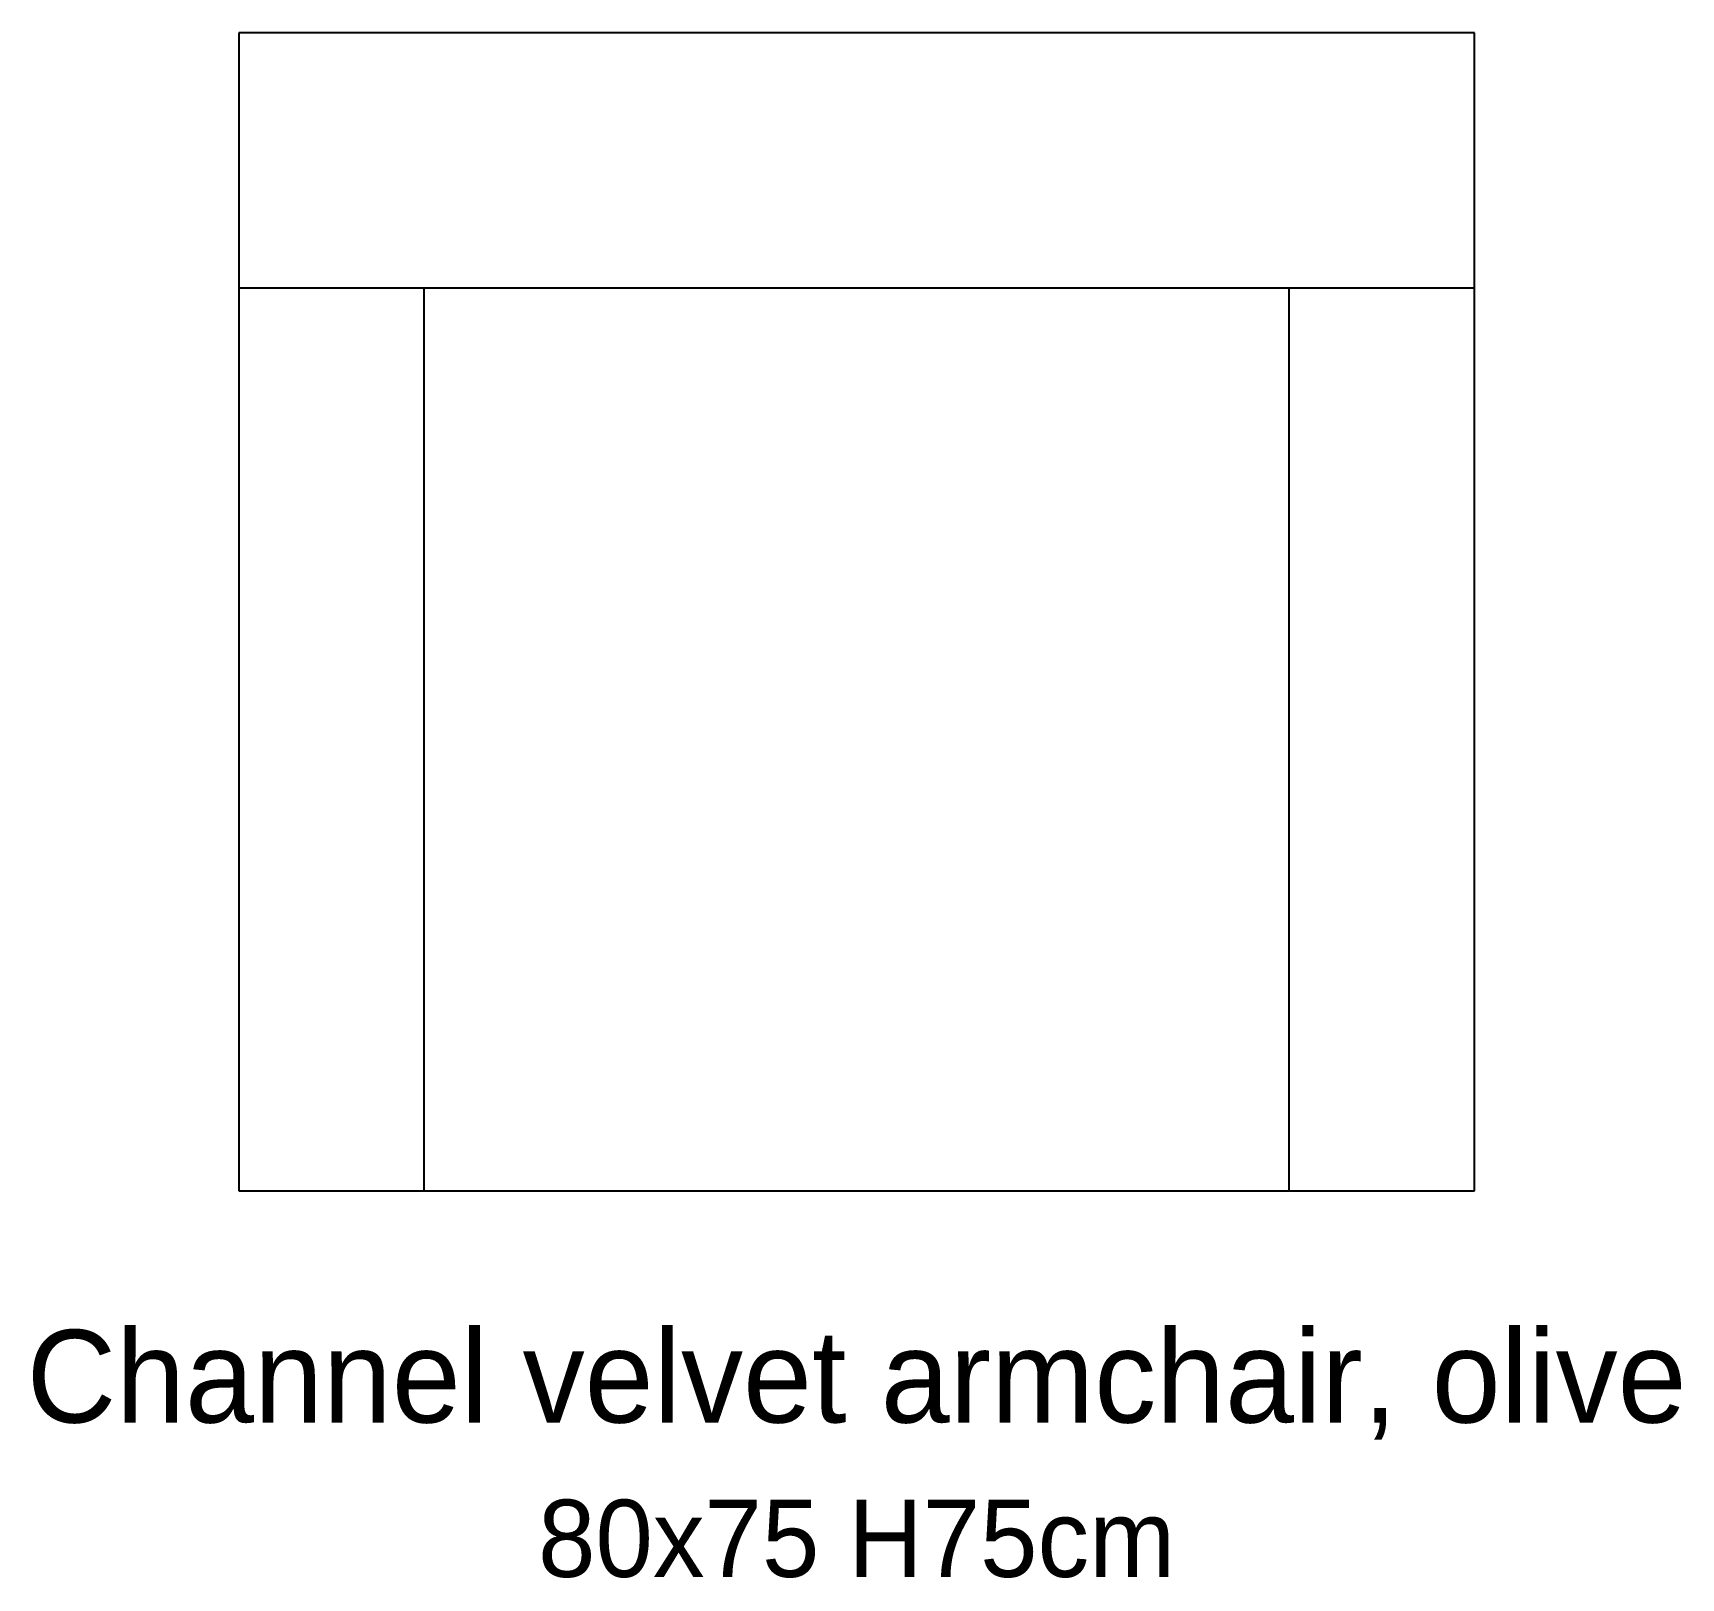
# Model space of a CAD drawing. Header units: centimetres. Extents: x -53 to 53, y -63 to 38.
import ezdxf
from ezdxf.enums import TextEntityAlignment as Align

# ---------------------------------------------------------------- set-up
doc = ezdxf.new("R2010")
doc.units = ezdxf.units.CM

# ---------------------------------------------------------------- blocks, each defined once
blk = doc.blocks.new('CHANNEL_CHAIR_GREEN')
at = {"layer": 'FURN_CHANNEL_SOFA'}
for p, q in [((40, 37.5), (-40, 37.5)), ((-40, 37.5), (-40, -37.5)), ((40, -37.5), (40, 37.5)), ((-40, 21), (40, 21)), ((-28, -37.5), (-28, 21)), ((28, -37.5), (28, 21)), ((-40, -37.5), (40, -37.5))]:
    blk.add_line(p, q, dxfattribs=at)

msp = doc.modelspace()

# ---------------------------------------------------------------- block references
at = {"layer": 'FURN_CHANNEL_SOFA'}
msp.add_blockref('CHANNEL_CHAIR_GREEN', (0, 0), dxfattribs=at)

# ---------------------------------------------------------------- texts
at = {"layer": 'LABELS'}
for s, height, p in [('Channel velvet armchair, olive', 6, (0, -52.5)), ('80x75 H75cm', 5, (0, -62.5))]:
    msp.add_text(s, height=height, dxfattribs=at).set_placement(p, align=Align.CENTER)

doc.saveas('drawing.dxf')
